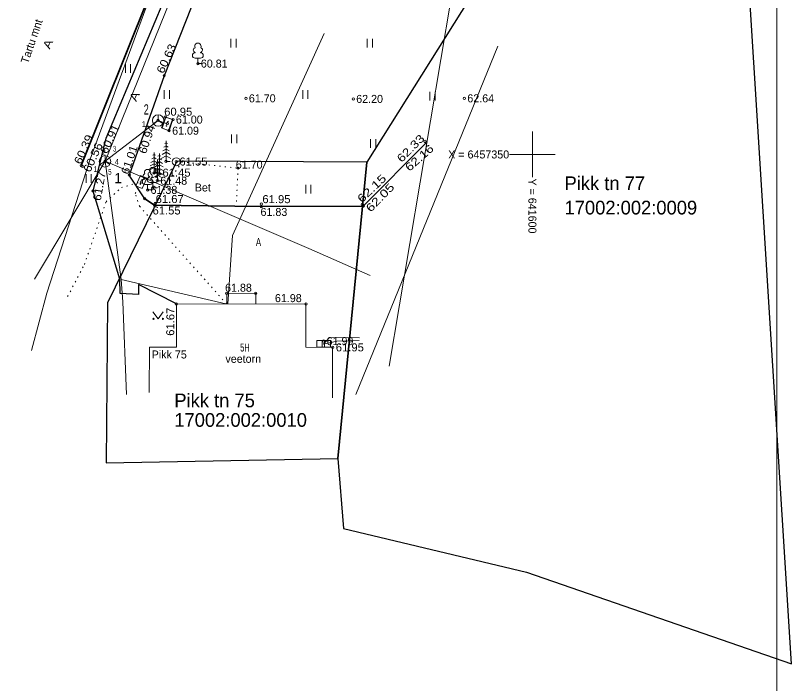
# Model space of a CAD drawing. Extents: x 641451 to 641623, y 6457207 to 6457407.
# Drawn here: x 641554.8 to 641622.7, y 6457303.7 to 6457362.2 of the extents above; entities that cross this region are included whole.
import ezdxf
from ezdxf.enums import TextEntityAlignment as Align

# ---------------------------------------------------------------- set-up
doc = ezdxf.new("R2010")
doc.units = 0
doc.header["$LTSCALE"] = 0.31
doc.linetypes.add('DOTTED', pattern=[1.5, 0.3, -1.2])
for name, color, linetype, lineweight in [('1', 7, 'Continuous', 13), ('11', 7, 'Continuous', 13), ('13', 7, 'Continuous', 13), ('15', 7, 'Continuous', 13), ('16', 7, 'Continuous', 13), ('17', 7, 'Continuous', 13), ('19', 7, 'Continuous', 13), ('26', 7, 'Continuous', 13), ('30', 7, 'Continuous', 35), ('39', 7, 'Continuous', 13), ('40', 7, 'Continuous', 25), ('41', 7, 'Continuous', 13), ('44', 7, 'Continuous', 13), ('59', 7, 'Continuous', 13), ('61', 7, 'Continuous', 13), ('63', 7, 'Continuous', 13), ('9', 7, 'Continuous', 13)]:
    doc.layers.add(name, color=color, linetype=linetype, lineweight=lineweight)
doc.layers.add('58', color=7, linetype='Continuous')
doc.layers.add('62', color=7, linetype='Continuous')

msp = doc.modelspace()

# ---------------------------------------------------------------- linework, layer by layer
at = {"layer": '1'}
for p, q in [((641568.86, 6457336.92), (641580.19, 6457336.91)), ((641568.86, 6457333.14), (641568.86, 6457336.92)), ((641580.18, 6457333.13), (641580.19, 6457336.91)), ((641566.47, 6457329.17), (641566.51, 6457333.14)), ((641568.86, 6457333.14), (641566.51, 6457333.14)), ((641582.53, 6457333.12), (641580.18, 6457333.13)), ((641582.51, 6457328.72), (641582.53, 6457333.12))]:
    msp.add_line(p, q, dxfattribs=at)
at = {"layer": '11'}
msp.add_line((641587.48, 6457331.49), (641593.99, 6457370.2), dxfattribs=at)
at = {"layer": '13'}
for p, q in [((641581.61, 6457333.72), (641581.61, 6457333.13)), ((641581.83, 6457333.72), (641581.83, 6457333.13))]:
    msp.add_line(p, q, dxfattribs=at)
msp.add_lwpolyline([(641571.28, 6457376.12), (641567.31, 6457365.84), (641561.32, 6457349.59), (641557.54, 6457337.87), (641556.18, 6457332.84)], dxfattribs=at)
msp.add_lwpolyline([(641581.15, 6457333.13), (641582.35, 6457333.13), (641582.35, 6457333.72), (641581.15, 6457333.72)], close=True, dxfattribs=at)
at = {"layer": '15'}
for points in [[(641581.72, 6457333.4), (641582.24, 6457333.99), (641584.87, 6457333.97)], [(641581.72, 6457333.4), (641582.89, 6457333.67), (641584.85, 6457333.72)]]:
    msp.add_lwpolyline(points, dxfattribs=at)
at = {"layer": '16'}
for p, q in [((641567.26, 6457352.97), (641567.68, 6457352.7)), ((641562.62, 6457349.4), (641563.03, 6457349.12))]:
    msp.add_line(p, q, dxfattribs=at)
for points in [[(641567.26, 6457353.47), (641567.26, 6457352.97), (641566.85, 6457352.7)], [(641562.62, 6457349.9), (641562.62, 6457349.4), (641562.2, 6457349.12)]]:
    msp.add_lwpolyline(points, dxfattribs=at)
for centre in [(641567.2644, 6457352.9735), (641562.617, 6457349.3965)]:
    msp.add_circle(centre, 0.5, dxfattribs=at)
at = {"layer": '17'}
for p, q in [((641562.62, 6457349.4), (641570.25, 6457368.25)), ((641567.26, 6457352.97), (641568.06, 6457352.68)), ((641562.62, 6457349.4), (641556.45, 6457339.09))]:
    msp.add_line(p, q, dxfattribs=at)
for points in [[(641573.19, 6457336.92), (641564.02, 6457339.05), (641562.62, 6457349.4), (641567.26, 6457352.97)], [(641562.62, 6457349.4), (641580.46, 6457341.78), (641585.81, 6457339.41)], [(641564.02, 6457339.05), (641564.18, 6457337.1), (641564.49, 6457328.99)]]:
    msp.add_lwpolyline(points, dxfattribs=at)
at = {"layer": '17', "linetype": 'DOTTED'}
for points in [[(641559.35, 6457337.57), (641560.82, 6457340.38), (641562.71, 6457345.86), (641564.05, 6457347.11), (641565.79, 6457347.59)], [(641573.25, 6457336.92), (641565.65, 6457345.45), (641565.26, 6457346.58), (641565.79, 6457347.59)]]:
    msp.add_lwpolyline(points, dxfattribs=at)
at = {"layer": '19'}
msp.add_line((641584.56, 6457329.01), (641596.99, 6457359.47), dxfattribs=at)
at = {"layer": '26'}
for points in [[(641567.61, 6457352.31), (641567.95, 6457353.25), (641568.51, 6457353.05), (641568.17, 6457352.11)], [(641566.27, 6457347.93), (641565.86, 6457347.01), (641565.31, 6457347.26), (641565.72, 6457348.17)]]:
    msp.add_lwpolyline(points, close=True, dxfattribs=at)
for centre, radius in [((641567.9901, 6457352.4936), 0.03), ((641567.9901, 6457352.4936), 0.03), ((641567.9901, 6457352.4936), 0.005), ((641568.1257, 6457352.8699), 0.03), ((641568.1257, 6457352.8699), 0.03), ((641568.1257, 6457352.8699), 0.005), ((641565.8709, 6457347.7744), 0.03), ((641565.8709, 6457347.7744), 0.03), ((641565.8709, 6457347.7744), 0.005), ((641565.7071, 6457347.4096), 0.03), ((641565.7071, 6457347.4096), 0.03), ((641565.7071, 6457347.4096), 0.005)]:
    msp.add_circle(centre, radius, dxfattribs=at)
at = {"layer": '30'}
msp.add_line((641560.54, 6457349.02), (641567.2, 6457365.7), dxfattribs=at)
at = {"layer": '30', "lineweight": 25}
msp.add_line((641566.09, 6457346.13), (641564.74, 6457348.2), dxfattribs=at)
for points in [[(641568.86, 6457336.92), (641565.55, 6457338.61), (641565.54, 6457337.74), (641563.95, 6457337.83), (641563.91, 6457339.08), (641561.57, 6457346.8), (641562.71, 6457351.42), (641569.45, 6457367.5)], [(641571.53, 6457366.37), (641567.79, 6457356.89), (641564.74, 6457348.2)]]:
    msp.add_lwpolyline(points, dxfattribs=at)
at = {"layer": '30'}
msp.add_lwpolyline([(641566.09, 6457346.13), (641566.95, 6457345.56), (641576.3, 6457345.44), (641585.21, 6457345.49), (641590.7, 6457351.02)], dxfattribs=at)
at = {"layer": '30', "linetype": 'DOTTED', "lineweight": 13}
msp.add_lwpolyline([(641567.01, 6457345.72), (641569.34, 6457349.35), (641574.26, 6457348.8), (641574.1, 6457345.67)], dxfattribs=at)
at = {"layer": '39'}
msp.add_circle((641568.8499, 6457349.3625), 0.35, dxfattribs=at)
at = {"layer": '40'}
for points in [[(641604.8, 6457380.02), (641585.53, 6457349.32), (641582.99, 6457323.4), (641583.49, 6457317.27), (641599.49, 6457313.45), (641622.66, 6457305.43), (641618.56, 6457371.12)], [(641562.85, 6457337.02), (641562.72, 6457323.01), (641582.99, 6457323.4), (641585.53, 6457349.32), (641568.91, 6457349.42)]]:
    msp.add_lwpolyline(points, close=True, dxfattribs=at)
at = {"layer": '41'}
for p, q in [((641573.63, 6457360.11), (641573.63, 6457359.35)), ((641574.09, 6457360.11), (641574.09, 6457359.35)), ((641585.55, 6457360.11), (641585.55, 6457359.35)), ((641586.01, 6457360.11), (641586.01, 6457359.35)), ((641564.4, 6457357.9), (641564.4, 6457357.14)), ((641564.86, 6457357.9), (641564.86, 6457357.14)), ((641567.8, 6457355.63), (641567.8, 6457354.87)), ((641568.26, 6457355.63), (641568.26, 6457354.87)), ((641579.92, 6457355.63), (641579.92, 6457354.87)), ((641580.37, 6457355.63), (641580.37, 6457354.87)), ((641591.04, 6457355.48), (641591.04, 6457354.72)), ((641591.49, 6457355.48), (641591.49, 6457354.72)), ((641573.68, 6457351.74), (641573.68, 6457350.98)), ((641574.14, 6457351.74), (641574.14, 6457350.98)), ((641585.85, 6457351.34), (641585.85, 6457350.58)), ((641586.3, 6457351.34), (641586.3, 6457350.58)), ((641560.97, 6457348.28), (641560.97, 6457347.52)), ((641561.42, 6457348.28), (641561.42, 6457347.52)), ((641580.17, 6457347.35), (641580.17, 6457346.59)), ((641580.62, 6457347.35), (641580.62, 6457346.59))]:
    msp.add_line(p, q, dxfattribs=at)
at = {"layer": '44'}
for p, q in [((641570.5, 6457358.93), (641570.5, 6457358.9)), ((641570.98, 6457358.42), (641570.5, 6457358.42)), ((641570.98, 6457358.93), (641570.98, 6457358.9)), ((641567.96, 6457351.01), (641567.85, 6457350.95)), ((641567.96, 6457351.01), (641568.08, 6457350.95)), ((641567.96, 6457350.47), (641567.69, 6457350.33)), ((641567.96, 6457350.75), (641567.77, 6457350.64)), ((641567.96, 6457350.75), (641568.15, 6457350.64)), ((641567.96, 6457350.47), (641568.23, 6457350.33)), ((641566.91, 6457349.72), (641566.72, 6457349.62)), ((641566.91, 6457349.99), (641566.8, 6457349.93)), ((641566.91, 6457349.99), (641567.03, 6457349.93)), ((641566.91, 6457349.72), (641567.1, 6457349.62)), ((641567.37, 6457349.64), (641567.18, 6457349.53)), ((641567.37, 6457349.91), (641567.25, 6457349.84)), ((641567.37, 6457349.91), (641567.48, 6457349.84)), ((641567.37, 6457349.64), (641567.56, 6457349.53)), ((641567.96, 6457349.89), (641567.53, 6457349.65)), ((641567.96, 6457350.21), (641567.62, 6457350.01)), ((641567.96, 6457350.21), (641568.31, 6457350.01)), ((641567.96, 6457349.89), (641568.39, 6457349.65)), ((641566.91, 6457349.18), (641566.57, 6457348.99)), ((641566.91, 6457349.45), (641566.64, 6457349.3)), ((641566.91, 6457349.45), (641567.18, 6457349.3)), ((641566.91, 6457349.18), (641567.26, 6457348.99)), ((641567.2, 6457349.05), (641567.01, 6457348.95)), ((641567.37, 6457349.1), (641567.02, 6457348.91)), ((641567.2, 6457349.32), (641567.09, 6457349.25)), ((641567.37, 6457349.37), (641567.1, 6457349.22)), ((641567.2, 6457349.32), (641567.32, 6457349.25)), ((641567.2, 6457349.05), (641567.39, 6457348.95)), ((641567.37, 6457349.37), (641567.64, 6457349.22)), ((641567.37, 6457349.1), (641567.71, 6457348.91)), ((641566.91, 6457348.87), (641566.48, 6457348.63)), ((641567.2, 6457348.51), (641566.86, 6457348.32)), ((641566.91, 6457348.87), (641567.34, 6457348.63)), ((641567.2, 6457348.78), (641566.93, 6457348.63)), ((641567.37, 6457348.78), (641566.94, 6457348.54)), ((641567.2, 6457348.78), (641567.47, 6457348.63)), ((641567.2, 6457348.51), (641567.55, 6457348.32)), ((641567.37, 6457348.78), (641567.8, 6457348.54)), ((641566.1, 6457347.88), (641566.1, 6457347.85)), ((641566.55, 6457348.05), (641566.55, 6457348.02)), ((641566.58, 6457347.88), (641566.58, 6457347.85)), ((641567.2, 6457348.19), (641566.77, 6457347.95)), ((641567.03, 6457348.05), (641567.03, 6457348.02)), ((641567.2, 6457348.19), (641567.63, 6457347.95)), ((641566.58, 6457347.38), (641566.1, 6457347.38)), ((641567.03, 6457347.54), (641566.55, 6457347.54)), ((641566.8, 6457336.23), (641567.26, 6457335.62)), ((641567.26, 6457335.62), (641567.71, 6457336.23))]:
    msp.add_line(p, q, dxfattribs=at)
for points in [[(641571.12, 6457357.95), (641570.74, 6457357.95), (641570.74, 6457358.42)], [(641568.32, 6457349.39), (641567.96, 6457349.39), (641567.96, 6457351.19)], [(641567.27, 6457348.37), (641566.91, 6457348.37), (641566.91, 6457350.17)], [(641567.73, 6457348.29), (641567.37, 6457348.29), (641567.37, 6457350.09)], [(641567.56, 6457347.7), (641567.2, 6457347.7), (641567.2, 6457349.5)], [(641566.72, 6457346.9), (641566.34, 6457346.9), (641566.34, 6457347.38)], [(641567.17, 6457347.07), (641566.79, 6457347.07), (641566.79, 6457347.54)]]:
    msp.add_lwpolyline(points, dxfattribs=at)
for centre in [(641566.8612, 6457335.6224), (641567.69, 6457335.6224)]:
    msp.add_circle(centre, 0.055, dxfattribs=at)
for centre, radius, start, end in [((641570.55, 6457359.1375), 0.2124, 105.2441, 257.07903), ((641570.74, 6457359.47), 0.277, 332.5799, 207.4201), ((641570.93, 6457359.1375), 0.2124, 282.92097, 74.7559), ((641570.5025, 6457358.6625), 0.2375, 90.00001, 270), ((641570.9775, 6457358.6625), 0.2375, 270, 89.99999), ((641566.15, 6457348.0875), 0.2124, 105.2441, 257.07903), ((641566.34, 6457348.42), 0.277, 332.5799, 207.4201), ((641566.6, 6457348.2575), 0.2124, 105.2441, 257.07903), ((641566.79, 6457348.59), 0.277, 332.5799, 207.4201), ((641566.53, 6457348.0875), 0.2124, 282.92097, 74.7559), ((641566.98, 6457348.2575), 0.2124, 282.92097, 74.7559), ((641566.1025, 6457347.6125), 0.2375, 90.00001, 270), ((641566.5525, 6457347.7825), 0.2375, 90.00001, 270), ((641566.5775, 6457347.6125), 0.2375, 270, 89.99999), ((641567.0275, 6457347.7825), 0.2375, 270, 89.99999)]:
    msp.add_arc(centre, radius, start, end, dxfattribs=at)
at = {"layer": '59'}
for centre in [(641570.74, 6457357.953), (641567.794, 6457356.895), (641574.944, 6457354.905), (641584.334, 6457354.858), (641594.046, 6457354.908), (641567.2644, 6457352.9735), (641567.898, 6457353.27), (641568.56, 6457353.045), (641568.0579, 6457352.6818), (641568.226, 6457352.084), (641590.618, 6457351.156), (641590.697, 6457351.017), (641560.544, 6457349.024), (641560.675, 6457348.946), (641562.617, 6457349.3965), (641567.964, 6457349.395), (641568.853, 6457349.378), (641564.739, 6457348.2), (641566.914, 6457348.372), (641567.369, 6457348.289), (641574.2565, 6457348.8021), (641565.789, 6457347.592), (641567.202, 6457347.7), (641561.5708, 6457346.7986), (641566.343, 6457346.896), (641566.79, 6457347.066), (641566.09, 6457346.125), (641566.949, 6457345.558), (641567.006, 6457345.723), (641576.285, 6457345.657), (641576.295, 6457345.436), (641585.116, 6457345.64), (641585.214, 6457345.494), (641573.258, 6457337.838), (641575.802, 6457337.86), (641568.861, 6457336.92), (641580.188, 6457336.909), (641581.743, 6457333.675), (641582.533, 6457333.124)]:
    msp.add_circle(centre, 0.1, dxfattribs=at)
at = {"layer": '61'}
msp.add_line((641573.26, 6457337.84), (641573.26, 6457336.92), dxfattribs=at)
for points in [[(641526.38, 6457254.92), (641526.38, 6457392.42), (641621.38, 6457392.42), (641621.38, 6457254.92)], [(641567.9, 6457353.27), (641568.56, 6457353.05), (641568.23, 6457352.08), (641567.57, 6457352.32)]]:
    msp.add_lwpolyline(points, close=True, dxfattribs=at)
msp.add_lwpolyline([(641573.26, 6457337.84), (641575.8, 6457337.86), (641575.8, 6457336.91)], dxfattribs=at)
at = {"layer": '63'}
for p, q in [((641600, 6457352), (641600, 6457348)), ((641598, 6457350), (641602, 6457350))]:
    msp.add_line(p, q, dxfattribs=at)
at = {"layer": '9'}
msp.add_lwpolyline([(641573.37, 6457336.92), (641573.77, 6457342.92), (641581.78, 6457360.57)], dxfattribs=at)

# ---------------------------------------------------------------- texts
at = {"layer": '1', "width": 0.7}
msp.add_text('5H', height=0.7, dxfattribs=at).set_placement((641574.44, 6457332.76))
at = {"layer": '1'}
for s, p in [('Pikk 75', (641566.7, 6457332.15)), ('veetorn', (641573.15, 6457331.77))]:
    msp.add_text(s, height=0.7, dxfattribs=at).set_placement(p)
at = {"layer": '16', "width": 0.65}
msp.add_text('2', height=0.9, dxfattribs=at).set_placement((641566.225, 6457353.49), align=Align.CENTER)
at = {"layer": '16'}
msp.add_text('1', height=0.9, dxfattribs=at).set_placement((641563.7676, 6457347.48), align=Align.CENTER)
at = {"layer": '16', "width": 1.05}
msp.add_text(' 61.45', height=0.7, dxfattribs=at).set_placement((641567.37, 6457348.06))
at = {"layer": '30', "width": 1.25}
for p in [(641557.78, 6457359.16), (641565.35, 6457354.58)]:
    msp.add_text('A', height=0.7, rotation=65.525, dxfattribs=at).set_placement(p)
at = {"layer": '30'}
msp.add_text('Bet', height=0.7, dxfattribs=at).set_placement((641570.47, 6457346.76))
at = {"layer": '30', "width": 0.75}
msp.add_text('A', height=0.7, dxfattribs=at).set_placement((641575.81, 6457341.98))
at = {"layer": '58'}
for s, p in [('Pikk tn 77', (641602.81, 6457346.88)), ('17002:002:0009', (641602.81, 6457344.75)), ('Pikk tn 75', (641568.68, 6457327.88)), ('17002:002:0010', (641568.68, 6457326.17))]:
    msp.add_text(s, height=1.2, dxfattribs=at).set_placement(p)
at = {"layer": '59'}
for s, rotation, width, p in [(' 60.63', 64.744, 1.15, (641567.59, 6457356.75)), (' 60.91', 65.063, 1.15, (641562.66, 6457349.71)), (' 60.94', 71.055, 1.1, (641566.1, 6457349.73)), (' 60.39', 65.937, 1.15, (641560.39, 6457348.8)), (' 62.33', 45.324, 1.25, (641588.34, 6457349.02)), (' 60.56', 65.063, 1.15, (641561.19, 6457348.11)), (' 61.01', 71.565, 1.1, (641564.58, 6457347.93)), (' 62.16', 41.399, 1.25, (641589, 6457348.26)), (' 61.27', 79.865, 1.1, (641562.19, 6457345.62)), (' 62.15', 43.588, 1.3, (641584.84, 6457345.49)), (' 62.05', 45.46, 1.3, (641585.62, 6457344.66)), (' 61.67', 89.549, 1.05, (641568.67, 6457333.86))]:
    msp.add_text(s, height=0.7, rotation=rotation, dxfattribs=dict(at, width=width)).set_placement(p)
for s, p in [(' 60.81', (641570.74, 6457357.6)), (' 61.70', (641574.94, 6457354.56)), (' 62.20', (641584.33, 6457354.51)), (' 62.64', (641594.05, 6457354.56)), (' 61.00', (641568.56, 6457352.7)), (' 61.09', (641568.23, 6457351.73)), (' 61.70', (641573.8, 6457348.76)), (' 61.48', (641567.2, 6457347.35)), (' 61.38', (641566.34, 6457346.55)), (' 61.83', (641575.96, 6457344.62)), (' 61.88', (641572.86, 6457337.99)), (' 61.98', (641577.22, 6457337.08)), (' 61.99', (641581.74, 6457333.32))]:
    msp.add_text(s, height=0.7, dxfattribs=at).set_placement(p)
at = {"layer": '59', "width": 1.05}
for s, p in [(' 60.95', (641567.52, 6457353.39)), (' 61.55', (641568.85, 6457349.03)), (' 61.67', (641566.77, 6457345.75)), (' 61.95', (641576.11, 6457345.74)), (' 61.55', (641566.5, 6457344.75)), (' 61.95', (641582.53, 6457332.77))]:
    msp.add_text(s, height=0.7, dxfattribs=at).set_placement(p)
at = {"layer": '61'}
for p in [(641566.0175, 6457352.4), (641561.7975, 6457348.47)]:
    msp.add_text('1', height=0.5, dxfattribs=at).set_placement(p, align=Align.CENTER)
for s, width, p in [('2', 0.65, (641562.525, 6457349.94)), ('3', 0.6, (641563.46, 6457350.25)), ('4', 0.8, (641563.65, 6457349.1)), ('5', 0.65, (641563.045, 6457348.23))]:
    msp.add_text(s, height=0.5, dxfattribs=dict(at, width=width)).set_placement(p, align=Align.CENTER)
msp.add_text('X = 6457350', height=0.7, dxfattribs=at).set_placement((641597.97, 6457349.65), align=Align.RIGHT)
msp.add_text('Y = 641600 ', height=0.7, rotation=270, dxfattribs=at).set_placement((641599.65, 6457347.9))
at = {"layer": '62'}
msp.add_text('Tartu mnt', height=0.7, rotation=71.307, dxfattribs=at).set_placement((641555.89, 6457357.89))

doc.saveas('drawing.dxf')
